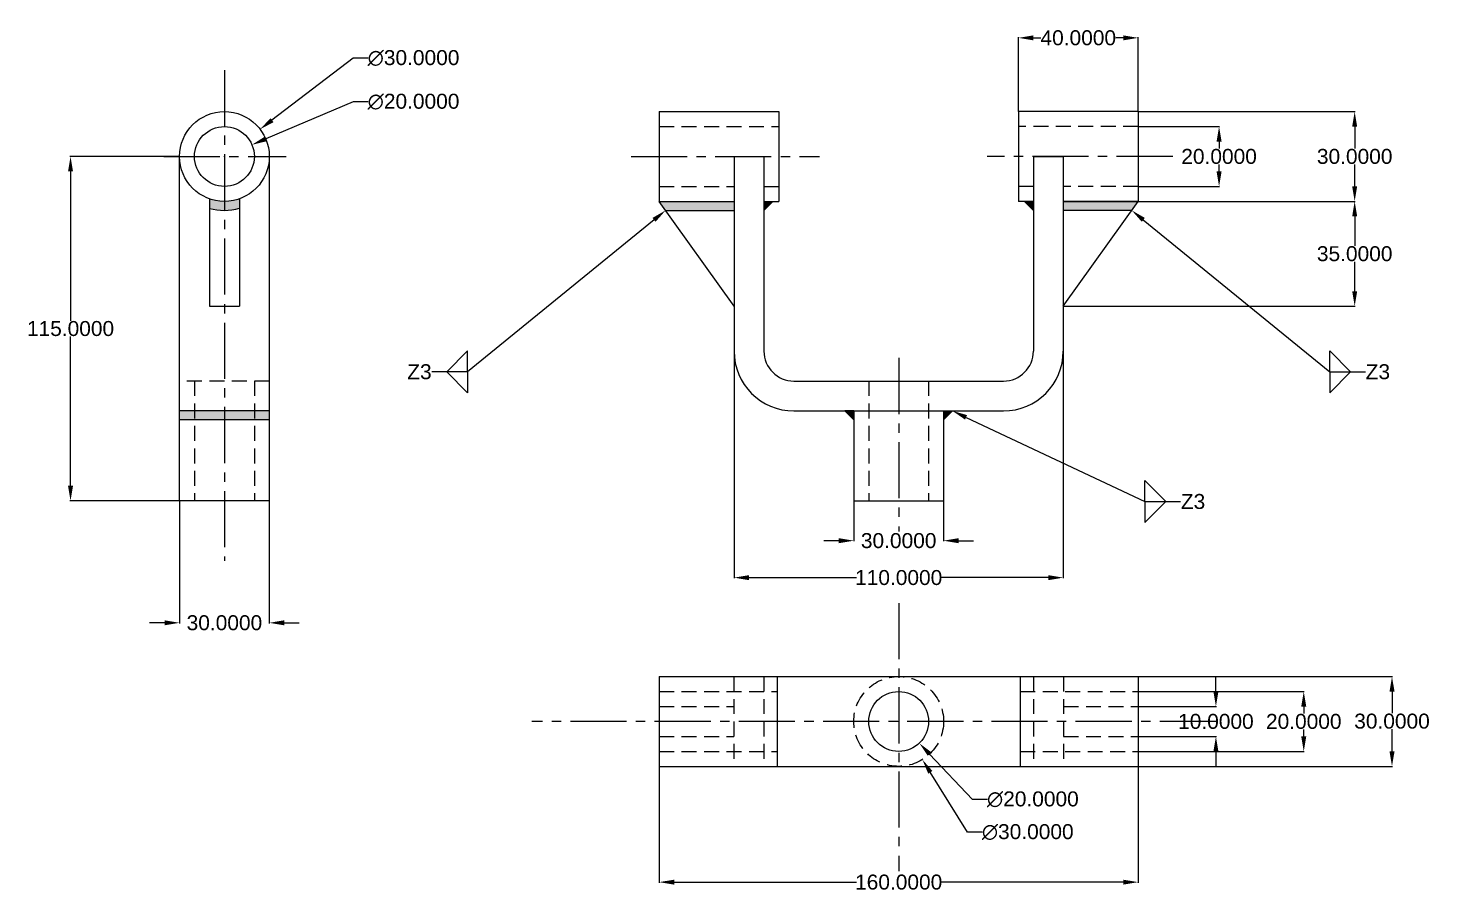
# Model space of a CAD drawing. Header units: inches. Extents: x 9 to 3869, y -675 to 528.
# Drawn here: x 1538 to 2006, y 158.4 to 447 of the extents above; entities that cross this region are included whole.
import ezdxf
from ezdxf import colors
from ezdxf.entities.mleader import LeaderData, LeaderLine
from ezdxf.math import Vec2, Vec3

# ---------------------------------------------------------------- set-up
doc = ezdxf.new("R2010")
doc.units = ezdxf.units.IN
doc.header["$MEASUREMENT"] = 0
doc.linetypes.add('CENTER2', pattern=[1.125, 0.75, -0.125, 0.125, -0.125])
doc.linetypes.add('HIDDEN2', pattern=[0.1875, 0.125, -0.0625])
doc.styles.get("Standard").update_dxf_attribs({"font": 'arial.ttf'})
doc.dimstyles.get("Standard").update_dxf_attribs({"dimtxt": 5, "dimasz": 5, "dimexe": 0.18, "dimexo": 0.0625, "dimgap": 0.09, "dimtad": 0, "dimtih": 1, "dimtoh": 1, "dimdec": 4, "dimzin": 0, "dimdsep": 46, "dimtxsty": 'Standard', "dimcen": 0.09, "dimadec": 0, "dimazin": 0, "dimtfac": 1, "dimtdec": 4, "dimtofl": 0, "dimtmove": 0, "dimatfit": 3, "dimfxl": 1, "dimtolj": 1, "dimtzin": 0, "dimarcsym": 0})

# ---------------------------------------------------------------- blocks, each defined once
blk = doc.blocks.new('*D99')
at = {"color": 0, "lineweight": -2, "transparency": 16777216}
for p, q in [((1588.62, 289), (1588.62, 248.12)), ((1618.62, 289), (1618.62, 248.12)), ((1583.62, 248.3), (1578.62, 248.3)), ((1623.62, 248.3), (1628.62, 248.3))]:
    blk.add_line(p, q, dxfattribs=at)
at = {"color": 0, "transparency": 16777216}
for points in [[(1583.62, 249.14), (1583.62, 247.47), (1588.62, 248.3)], [(1623.62, 249.14), (1623.62, 247.47), (1618.62, 248.3)]]:
    blk.add_solid(points, dxfattribs=at)
at = {"layer": 'Defpoints', "color": 0, "transparency": 16777216}
for p in [(1588.62, 289.07), (1618.62, 289.07), (1618.62, 248.3)]:
    blk.add_point(p, dxfattribs=at)
at = {"color": 0, "transparency": 16777216, "insert": (1603.62, 248.3), "char_height": 5, "attachment_point": 5}
blk.add_mtext('\\A1;30.0000', dxfattribs=at)
blk = doc.blocks.new('*D100')
at = {"color": 0, "lineweight": -2, "transparency": 16777216}
for p, q in [((1588.55, 404.07), (1552.03, 404.07)), ((1552.21, 399.07), (1552.21, 349.21)), ((1552.21, 294.07), (1552.21, 343.92)), ((1588.55, 289.07), (1552.03, 289.07))]:
    blk.add_line(p, q, dxfattribs=at)
at = {"color": 0, "transparency": 16777216}
for points in [[(1551.37, 399.07), (1553.04, 399.07), (1552.21, 404.07)], [(1551.37, 294.07), (1553.04, 294.07), (1552.21, 289.07)]]:
    blk.add_solid(points, dxfattribs=at)
at = {"layer": 'Defpoints', "color": 0, "transparency": 16777216}
for p in [(1588.62, 404.07), (1552.21, 289.07), (1588.62, 289.07)]:
    blk.add_point(p, dxfattribs=at)
at = {"color": 0, "transparency": 16777216, "insert": (1552.21, 346.57), "char_height": 5, "attachment_point": 5}
blk.add_mtext('\\A1;115.0000', dxfattribs=at)
blk = doc.blocks.new('*D101')
at = {"color": 0, "lineweight": -2, "transparency": 16777216}
for p, q in [((1813.87, 289), (1813.87, 275.55)), ((1843.87, 289), (1843.87, 275.55)), ((1808.87, 275.73), (1803.87, 275.73)), ((1848.87, 275.73), (1853.87, 275.73))]:
    blk.add_line(p, q, dxfattribs=at)
at = {"color": 0, "transparency": 16777216}
for points in [[(1808.87, 276.56), (1808.87, 274.89), (1813.87, 275.73)], [(1848.87, 276.56), (1848.87, 274.89), (1843.87, 275.73)]]:
    blk.add_solid(points, dxfattribs=at)
at = {"layer": 'Defpoints', "color": 0, "transparency": 16777216}
for p in [(1813.87, 289.07), (1843.87, 289.07), (1843.87, 275.73)]:
    blk.add_point(p, dxfattribs=at)
at = {"color": 0, "transparency": 16777216, "insert": (1828.87, 275.73), "char_height": 5, "attachment_point": 5}
blk.add_mtext('\\A1;30.0000', dxfattribs=at)
blk = doc.blocks.new('*D102')
at = {"color": 0, "lineweight": -2, "transparency": 16777216}
for p, q in [((1908.93, 419.07), (1981.39, 419.07)), ((1981.21, 414.07), (1981.21, 406.71)), ((1981.21, 394.07), (1981.21, 401.42)), ((1908.93, 389.07), (1981.39, 389.07))]:
    blk.add_line(p, q, dxfattribs=at)
at = {"color": 0, "transparency": 16777216}
for points in [[(1980.38, 414.07), (1982.04, 414.07), (1981.21, 419.07)], [(1980.38, 394.07), (1982.04, 394.07), (1981.21, 389.07)]]:
    blk.add_solid(points, dxfattribs=at)
at = {"layer": 'Defpoints', "color": 0, "transparency": 16777216}
for p in [(1908.87, 419.07), (1908.87, 389.07), (1981.21, 389.07)]:
    blk.add_point(p, dxfattribs=at)
at = {"color": 0, "transparency": 16777216, "insert": (1981.21, 404.07), "char_height": 5, "attachment_point": 5}
blk.add_mtext('\\A1;30.0000', dxfattribs=at)
blk = doc.blocks.new('*D103')
at = {"color": 0, "lineweight": -2, "transparency": 16777216}
for p, q in [((1868.87, 419.13), (1868.87, 443.88)), ((1873.87, 443.7), (1876.37, 443.7)), ((1903.87, 443.7), (1901.37, 443.7)), ((1908.87, 419.13), (1908.87, 443.88))]:
    blk.add_line(p, q, dxfattribs=at)
at = {"color": 0, "transparency": 16777216}
for points in [[(1873.87, 444.53), (1873.87, 442.87), (1868.87, 443.7)], [(1903.87, 444.53), (1903.87, 442.87), (1908.87, 443.7)]]:
    blk.add_solid(points, dxfattribs=at)
at = {"layer": 'Defpoints', "color": 0, "transparency": 16777216}
for p in [(1908.87, 443.7), (1868.87, 419.07), (1908.87, 419.07)]:
    blk.add_point(p, dxfattribs=at)
at = {"color": 0, "transparency": 16777216, "insert": (1888.87, 443.7), "char_height": 5, "attachment_point": 5}
blk.add_mtext('\\A1;40.0000', dxfattribs=at)
blk = doc.blocks.new('*D104')
at = {"color": 0, "lineweight": -2, "transparency": 16777216}
for p, q in [((1883.93, 389.07), (1981.39, 389.07)), ((1981.21, 384.07), (1981.21, 374.21)), ((1981.21, 359.07), (1981.21, 368.92)), ((1883.93, 354.07), (1981.39, 354.07))]:
    blk.add_line(p, q, dxfattribs=at)
at = {"color": 0, "transparency": 16777216}
for points in [[(1980.38, 384.07), (1982.04, 384.07), (1981.21, 389.07)], [(1980.38, 359.07), (1982.04, 359.07), (1981.21, 354.07)]]:
    blk.add_solid(points, dxfattribs=at)
at = {"layer": 'Defpoints', "color": 0, "transparency": 16777216}
for p in [(1883.87, 389.07), (1883.87, 354.07), (1981.21, 354.07)]:
    blk.add_point(p, dxfattribs=at)
at = {"color": 0, "transparency": 16777216, "insert": (1981.21, 371.57), "char_height": 5, "attachment_point": 5}
blk.add_mtext('\\A1;35.0000', dxfattribs=at)
blk = doc.blocks.new('*D105')
at = {"color": 0, "lineweight": -2, "transparency": 16777216}
for p, q in [((1908.93, 414.07), (1936.09, 414.07)), ((1935.91, 409.07), (1935.91, 406.71)), ((1935.91, 399.07), (1935.91, 401.42)), ((1908.93, 394.07), (1936.09, 394.07))]:
    blk.add_line(p, q, dxfattribs=at)
at = {"color": 0, "transparency": 16777216}
for points in [[(1935.07, 409.07), (1936.74, 409.07), (1935.91, 414.07)], [(1935.07, 399.07), (1936.74, 399.07), (1935.91, 394.07)]]:
    blk.add_solid(points, dxfattribs=at)
at = {"layer": 'Defpoints', "color": 0, "transparency": 16777216}
for p in [(1908.87, 414.07), (1908.87, 394.07), (1935.91, 394.07)]:
    blk.add_point(p, dxfattribs=at)
at = {"color": 0, "transparency": 16777216, "insert": (1935.91, 404.07), "char_height": 5, "attachment_point": 5}
blk.add_mtext('\\A1;20.0000', dxfattribs=at)
blk = doc.blocks.new('*D106')
at = {"color": 0, "lineweight": -2, "transparency": 16777216}
for p, q in [((1773.87, 339), (1773.87, 263.21)), ((1883.87, 339), (1883.87, 263.21)), ((1778.87, 263.39), (1814.76, 263.39)), ((1878.87, 263.39), (1842.98, 263.39))]:
    blk.add_line(p, q, dxfattribs=at)
at = {"color": 0, "transparency": 16777216}
for points in [[(1778.87, 264.22), (1778.87, 262.55), (1773.87, 263.39)], [(1878.87, 264.22), (1878.87, 262.55), (1883.87, 263.39)]]:
    blk.add_solid(points, dxfattribs=at)
at = {"layer": 'Defpoints', "color": 0, "transparency": 16777216}
for p in [(1773.87, 339.07), (1883.87, 339.07), (1883.87, 263.39)]:
    blk.add_point(p, dxfattribs=at)
at = {"color": 0, "transparency": 16777216, "insert": (1828.87, 263.39), "char_height": 5, "attachment_point": 5}
blk.add_mtext('\\A1;110.0000', dxfattribs=at)
blk = doc.blocks.new('*D107')
at = {"color": 0, "lineweight": -2, "transparency": 16777216}
for p, q in [((1748.87, 200.28), (1748.87, 161.49)), ((1908.87, 200.28), (1908.87, 161.49)), ((1753.87, 161.67), (1814.76, 161.67)), ((1903.87, 161.67), (1842.98, 161.67))]:
    blk.add_line(p, q, dxfattribs=at)
at = {"color": 0, "transparency": 16777216}
for points in [[(1753.87, 162.5), (1753.87, 160.84), (1748.87, 161.67)], [(1903.87, 162.5), (1903.87, 160.84), (1908.87, 161.67)]]:
    blk.add_solid(points, dxfattribs=at)
at = {"layer": 'Defpoints', "color": 0, "transparency": 16777216}
for p in [(1748.87, 200.34), (1908.87, 200.34), (1908.87, 161.67)]:
    blk.add_point(p, dxfattribs=at)
at = {"color": 0, "transparency": 16777216, "insert": (1828.87, 161.67), "char_height": 5, "attachment_point": 5}
blk.add_mtext('\\A1;160.0000', dxfattribs=at)
blk = doc.blocks.new('*D108')
at = {"color": 0, "lineweight": -2, "transparency": 16777216}
for p, q in [((1908.93, 230.34), (1993.86, 230.34)), ((1993.68, 225.34), (1993.68, 218.08)), ((1993.68, 205.34), (1993.68, 212.79)), ((1908.93, 200.34), (1993.86, 200.34))]:
    blk.add_line(p, q, dxfattribs=at)
at = {"color": 0, "transparency": 16777216}
for points in [[(1992.85, 225.34), (1994.52, 225.34), (1993.68, 230.34)], [(1992.85, 205.34), (1994.52, 205.34), (1993.68, 200.34)]]:
    blk.add_solid(points, dxfattribs=at)
at = {"layer": 'Defpoints', "color": 0, "transparency": 16777216}
for p in [(1908.87, 230.34), (1908.87, 200.34), (1993.68, 200.34)]:
    blk.add_point(p, dxfattribs=at)
at = {"color": 0, "transparency": 16777216, "insert": (1993.68, 215.43), "char_height": 5, "attachment_point": 5}
blk.add_mtext('\\A1;30.0000', dxfattribs=at)
blk = doc.blocks.new('*D109')
at = {"color": 0, "lineweight": -2, "transparency": 16777216}
for p, q in [((1908.93, 225.34), (1964.38, 225.34)), ((1964.2, 220.34), (1964.2, 217.99)), ((1964.2, 210.34), (1964.2, 212.7)), ((1908.93, 205.34), (1964.38, 205.34))]:
    blk.add_line(p, q, dxfattribs=at)
at = {"color": 0, "transparency": 16777216}
for points in [[(1963.36, 220.34), (1965.03, 220.34), (1964.2, 225.34)], [(1963.36, 210.34), (1965.03, 210.34), (1964.2, 205.34)]]:
    blk.add_solid(points, dxfattribs=at)
at = {"layer": 'Defpoints', "color": 0, "transparency": 16777216}
for p in [(1908.87, 225.34), (1908.87, 205.34), (1964.2, 205.34)]:
    blk.add_point(p, dxfattribs=at)
at = {"color": 0, "transparency": 16777216, "insert": (1964.2, 215.34), "char_height": 5, "attachment_point": 5}
blk.add_mtext('\\A1;20.0000', dxfattribs=at)
blk = doc.blocks.new('*D110')
at = {"color": 0, "lineweight": -2, "transparency": 16777216}
for p, q in [((1934.85, 225.34), (1934.85, 230.34)), ((1908.93, 220.34), (1935.03, 220.34)), ((1908.93, 210.34), (1935.03, 210.34)), ((1934.85, 205.34), (1934.85, 200.34))]:
    blk.add_line(p, q, dxfattribs=at)
at = {"color": 0, "transparency": 16777216}
for points in [[(1934.02, 225.34), (1935.69, 225.34), (1934.85, 220.34)], [(1934.02, 205.34), (1935.69, 205.34), (1934.85, 210.34)]]:
    blk.add_solid(points, dxfattribs=at)
at = {"layer": 'Defpoints', "color": 0, "transparency": 16777216}
for p in [(1908.87, 220.34), (1908.87, 210.34), (1934.85, 210.34)]:
    blk.add_point(p, dxfattribs=at)
at = {"color": 0, "transparency": 16777216, "insert": (1934.85, 215.34), "char_height": 5, "attachment_point": 5}
blk.add_mtext('\\A1;10.0000', dxfattribs=at)
blk = doc.blocks.new('*D111')
at = {"color": 0, "lineweight": -2, "transparency": 16777216}
for p, q in [((1646.68, 436.94), (1619.51, 416.2)), ((1651.68, 436.94), (1646.68, 436.94)), ((1603.53, 404.07), (1603.71, 404.07)), ((1603.62, 403.98), (1603.62, 404.16))]:
    blk.add_line(p, q, dxfattribs=at)
at = {"color": 0, "transparency": 16777216}
blk.add_solid([(1619.01, 416.87), (1620.02, 415.54), (1615.54, 413.17)], dxfattribs=at)
at = {"layer": 'Defpoints', "color": 0, "transparency": 16777216}
for p in [(1615.54, 413.17), (1591.69, 394.96)]:
    blk.add_point(p, dxfattribs=at)
at = {"color": 0, "transparency": 16777216, "insert": (1666.8, 436.94), "char_height": 5, "attachment_point": 5}
blk.add_mtext('\\A1;∅30.0000', dxfattribs=at)
blk = doc.blocks.new('*D112')
at = {"color": 0, "lineweight": -2, "transparency": 16777216}
for p, q in [((1646.68, 422.36), (1617.42, 409.93)), ((1651.68, 422.36), (1646.68, 422.36)), ((1603.53, 404.07), (1603.71, 404.07)), ((1603.62, 403.98), (1603.62, 404.16))]:
    blk.add_line(p, q, dxfattribs=at)
at = {"color": 0, "transparency": 16777216}
blk.add_solid([(1617.1, 410.7), (1617.75, 409.17), (1612.82, 407.98)], dxfattribs=at)
at = {"layer": 'Defpoints', "color": 0, "transparency": 16777216}
for p in [(1612.82, 407.98), (1594.41, 400.16)]:
    blk.add_point(p, dxfattribs=at)
at = {"color": 0, "transparency": 16777216, "insert": (1666.8, 422.36), "char_height": 5, "attachment_point": 5}
blk.add_mtext('\\A1;∅20.0000', dxfattribs=at)
blk = doc.blocks.new('*D113')
at = {"color": 0, "lineweight": -2, "transparency": 16777216}
for p, q in [((1828.78, 215.34), (1828.96, 215.34)), ((1828.87, 215.25), (1828.87, 215.43)), ((1851.87, 178.38), (1839.44, 198.36)), ((1856.87, 178.38), (1851.87, 178.38))]:
    blk.add_line(p, q, dxfattribs=at)
at = {"color": 0, "transparency": 16777216}
blk.add_solid([(1840.15, 198.8), (1838.73, 197.92), (1836.8, 202.61)], dxfattribs=at)
at = {"layer": 'Defpoints', "color": 0, "transparency": 16777216}
for p in [(1820.95, 228.08), (1836.8, 202.61)]:
    blk.add_point(p, dxfattribs=at)
at = {"color": 0, "transparency": 16777216, "insert": (1871.99, 178.38), "char_height": 5, "attachment_point": 5}
blk.add_mtext('\\A1;∅30.0000', dxfattribs=at)
blk = doc.blocks.new('*D114')
at = {"color": 0, "lineweight": -2, "transparency": 16777216}
for p, q in [((1828.78, 215.34), (1828.96, 215.34)), ((1828.87, 215.25), (1828.87, 215.43)), ((1853.58, 189.32), (1839.2, 204.47)), ((1858.58, 189.32), (1853.58, 189.32))]:
    blk.add_line(p, q, dxfattribs=at)
at = {"color": 0, "transparency": 16777216}
blk.add_solid([(1839.8, 205.04), (1838.6, 203.89), (1835.76, 208.09)], dxfattribs=at)
at = {"layer": 'Defpoints', "color": 0, "transparency": 16777216}
for p in [(1821.99, 222.6), (1835.76, 208.09)]:
    blk.add_point(p, dxfattribs=at)
at = {"color": 0, "transparency": 16777216, "insert": (1873.7, 189.32), "char_height": 5, "attachment_point": 5}
blk.add_mtext('\\A1;∅20.0000', dxfattribs=at)

msp = doc.modelspace()

# ---------------------------------------------------------------- hatches: boundary and pattern name
h = msp.add_hatch(color=256)
h.dxf.hatch_style = 1
h.paths.add_polyline_path([(1603.61587, 389.06724, -0.085164233), (1598.61587, 389.9251), (1598.61587, 386.74985, 0.070435924), (1603.61587, 386.06746)])
h.paths.add_polyline_path([(1608.61587, 389.9251, -0.085164233), (1603.61587, 389.06724), (1603.61587, 386.06746, 0.070538854), (1608.61587, 386.8019)])
h = msp.add_hatch(color=256)
h.dxf.hatch_style = 1
h.paths.add_polyline_path([(1748.87182, 389.06724), (1751.01467, 386.06724), (1773.87182, 386.06724), (1773.87182, 389.06724)])
h = msp.add_hatch(color=256)
h.dxf.hatch_style = 1
h.paths.add_polyline_path([(1786.87182, 389.06724), (1783.87182, 389.06724), (1783.87182, 386.06724)])
h = msp.add_hatch(color=256)
h.dxf.hatch_style = 1
h.paths.add_polyline_path([(1873.87182, 389.06724), (1870.87182, 389.06724), (1873.87182, 386.06724)])
h = msp.add_hatch(color=256)
h.dxf.hatch_style = 1
h.paths.add_polyline_path([(1908.87182, 389.06724), (1883.87182, 389.06724), (1883.87182, 386.06724), (1906.72896, 386.06724)])
h = msp.add_hatch(color=256)
h.dxf.hatch_style = 1
h.paths.add_polyline_path([(1613.61587, 319.06724), (1603.61587, 319.06724), (1603.61587, 316.06724), (1613.61587, 316.06724)])
h.paths.add_polyline_path([(1618.61587, 319.06724), (1613.61587, 319.06724), (1613.61587, 316.06724), (1618.61587, 316.06724)])
h.paths.add_polyline_path([(1603.61587, 319.06724), (1593.61587, 319.06724), (1593.61587, 316.06724), (1603.61587, 316.06724)])
h.paths.add_polyline_path([(1593.61587, 319.06724), (1588.61587, 319.06724), (1588.61587, 316.06724), (1593.61587, 316.06724)])
h = msp.add_hatch(color=256)
h.dxf.hatch_style = 1
h.paths.add_polyline_path([(1813.87182, 319.06724), (1810.87182, 319.06724), (1813.87182, 316.06724)])
h = msp.add_hatch(color=256)
h.dxf.hatch_style = 1
h.paths.add_polyline_path([(1843.87182, 316.06724), (1846.87182, 319.06724), (1843.87182, 319.06724)])

# ---------------------------------------------------------------- linework, layer by layer
at = {"color": 1, "linetype": 'CENTER2', "ltscale": 25}
for p, q in [((1603.61587, 432.91576), (1603.61587, 268.9974)), ((1583.37546, 404.06724), (1624.27444, 404.06724)), ((1739.44977, 404.06724), (1802.44362, 404.06724)), ((1920.43956, 404.06724), (1858.38593, 404.06724)), ((1828.87182, 336.77603), (1828.87182, 278.74911)), ((1828.87182, 254.8878), (1828.87182, 165.35624)), ((1934.85258, 215.34414), (1706.34994, 215.34414))]:
    msp.add_line(p, q, dxfattribs=at)
for p, q in [((1748.87182, 419.06724), (1788.87182, 419.06724)), ((1748.87182, 419.06724), (1748.87182, 389.06724)), ((1788.87182, 419.06724), (1788.87182, 389.06724)), ((1908.87182, 419.06724), (1868.87182, 419.06724)), ((1868.87182, 419.06724), (1868.87182, 389.06724)), ((1908.87182, 419.06724), (1908.87182, 389.06724)), ((1588.61587, 289.06724), (1588.61587, 404.06724)), ((1618.61587, 404.06724), (1618.61587, 289.06724)), ((1773.87182, 404.06724), (1773.87182, 339.06724)), ((1773.87182, 404.06724), (1783.87182, 404.06724)), ((1783.87182, 404.06724), (1783.87182, 339.06724)), ((1873.87182, 404.06724), (1873.87182, 339.06724)), ((1873.87182, 404.06724), (1883.87182, 404.06724)), ((1883.87182, 404.06724), (1883.87182, 339.06724)), ((1598.61587, 389.9251), (1598.61587, 354.06724)), ((1608.61587, 389.9251), (1608.61587, 354.06724)), ((1748.87182, 389.06724), (1773.87182, 389.06724)), ((1773.87182, 354.06724), (1748.87182, 389.06724)), ((1783.87182, 389.06724), (1788.87182, 389.06724)), ((1783.87182, 389.06724), (1786.87182, 389.06724)), ((1786.87182, 389.06724), (1783.87182, 386.06724)), ((1783.87182, 389.06724), (1783.87182, 386.06724)), ((1873.87182, 389.06724), (1868.87182, 389.06724)), ((1873.87182, 389.06724), (1870.87182, 389.06724)), ((1870.87182, 389.06724), (1873.87182, 386.06724)), ((1873.87182, 389.06724), (1873.87182, 386.06724)), ((1908.87182, 389.06724), (1883.87182, 389.06724)), ((1883.87182, 354.06724), (1908.87182, 389.06724)), ((1908.87182, 389.06724), (1883.87182, 389.06724)), ((1751.01467, 386.06724), (1773.87182, 386.06724)), ((1906.72896, 386.06724), (1883.87182, 386.06724)), ((1598.61587, 354.06724), (1608.61587, 354.06724)), ((1684.87371, 339.13494), (1677.87371, 332.13494)), ((1684.87371, 332.13494), (1684.87371, 339.13494)), ((1972.86993, 332.13494), (1972.86993, 339.13494)), ((1972.86993, 339.13494), (1979.86993, 332.13494)), ((1684.87371, 325.13494), (1677.87371, 332.13494)), ((1684.87371, 332.13494), (1684.87371, 325.13494)), ((1793.87182, 329.06724), (1863.87182, 329.06724)), ((1972.86993, 332.13494), (1972.86993, 325.13494)), ((1972.86993, 325.13494), (1979.86993, 332.13494)), ((1618.61587, 319.06724), (1588.61587, 319.06724)), ((1793.87182, 319.06724), (1863.87182, 319.06724)), ((1813.87182, 319.06724), (1810.87182, 319.06724)), ((1810.87182, 319.06724), (1813.87182, 316.06724)), ((1813.87182, 319.06724), (1813.87182, 289.06724)), ((1813.87182, 319.06724), (1813.87182, 316.06724)), ((1843.87182, 319.06724), (1843.87182, 289.06724)), ((1843.87182, 319.06724), (1843.87182, 316.06724)), ((1843.87182, 319.06724), (1846.87182, 319.06724)), ((1846.87182, 319.06724), (1843.87182, 316.06724)), ((1618.61587, 316.06724), (1588.61587, 316.06724)), ((1911.11621, 288.78885), (1911.11621, 295.78885)), ((1911.11621, 295.78885), (1918.11621, 288.78885)), ((1618.61587, 289.06724), (1588.61587, 289.06724)), ((1813.87182, 289.06724), (1843.87182, 289.06724)), ((1911.11621, 288.78885), (1911.11621, 281.78885)), ((1911.11621, 281.78885), (1918.11621, 288.78885)), ((1748.87182, 230.34414), (1748.87182, 200.34414)), ((1748.87182, 230.34414), (1908.87182, 230.34414)), ((1788.23194, 230.34414), (1788.23194, 200.34414)), ((1869.5117, 230.34414), (1869.5117, 200.34414)), ((1908.87182, 230.34414), (1908.87182, 200.34414)), ((1748.87182, 200.34414), (1908.87182, 200.34414))]:
    msp.add_line(p, q)
at = {"linetype": 'HIDDEN2', "ltscale": 40}
for p, q in [((1748.87182, 414.06724), (1788.87182, 414.06724)), ((1908.87182, 414.06724), (1868.87182, 414.06724)), ((1748.87182, 394.06724), (1773.87182, 394.06724)), ((1783.87182, 394.06724), (1788.87182, 394.06724)), ((1873.87182, 394.06724), (1868.87182, 394.06724)), ((1908.87182, 394.06724), (1883.87182, 394.06724)), ((1618.61587, 329.06724), (1588.61587, 329.06724)), ((1593.61587, 329.06724), (1593.61587, 289.06724)), ((1613.61587, 329.06724), (1613.61587, 289.06724)), ((1818.87182, 329.06724), (1818.87182, 289.06724)), ((1838.87182, 329.06724), (1838.87182, 289.06724)), ((1773.78397, 230.34414), (1773.78397, 200.34414)), ((1783.87182, 230.34414), (1783.87182, 200.34414)), ((1873.87182, 230.34414), (1873.87182, 200.34414)), ((1883.95966, 230.34414), (1883.95966, 200.34414)), ((1748.87182, 225.34414), (1788.23194, 225.34414)), ((1869.5117, 225.34414), (1908.87182, 225.34414)), ((1748.87182, 220.34414), (1773.78397, 220.34414)), ((1883.95966, 220.34414), (1908.87182, 220.34414)), ((1748.87182, 210.34414), (1773.78397, 210.34414)), ((1883.95966, 210.34414), (1908.87182, 210.34414)), ((1748.87182, 205.34414), (1788.23194, 205.34414)), ((1869.5117, 205.34414), (1908.87182, 205.34414))]:
    msp.add_line(p, q, dxfattribs=at)
for centre, radius in [((1603.61587, 404.06724), 15), ((1603.61587, 404.06724), 10), ((1828.87182, 215.34414), 10)]:
    msp.add_circle(centre, radius)
msp.add_circle((1828.87182, 215.34414), 15, dxfattribs=at)
for centre, radius, start, end in [((1603.52587, 404.06724), 18, 254.1703721, 286.4260614), ((1793.87182, 339.06724), 20, 180, 270), ((1793.87182, 339.06724), 10, 180, 270), ((1863.87182, 339.06724), 10, 270, 0), ((1863.87182, 339.06724), 20, 270, 0)]:
    msp.add_arc(centre, radius, start, end)

# ---------------------------------------------------------------- dimensions: what is measured, and where the dimension line sits
at = {"color": 3}
for base, p1, p2, picture, middle in [((1908.87182, 443.7013), (1868.87182, 419.06724), (1908.87182, 419.06724), '*D103', (1888.87182, 443.7013)), ((1883.87182, 263.38719), (1773.87182, 339.06724), (1883.87182, 339.06724), '*D106', (1828.87182, 263.38719)), ((1618.61587, 248.30388), (1588.61587, 289.06724), (1618.61587, 289.06724), '*D99', (1603.61587, 248.30388)), ((1843.87182, 275.72808), (1813.87182, 289.06724), (1843.87182, 289.06724), '*D101', (1828.87182, 275.72808)), ((1908.87182, 161.67022), (1748.87182, 200.34414), (1908.87182, 200.34414), '*D107', (1828.87182, 161.67022))]:
    dim = msp.add_linear_dim(base=base, p1=p1, p2=p2, dimstyle='Standard', dxfattribs=at)
    dim.commit()
    dim.dimension.update_dxf_attribs({"geometry": picture, "text_midpoint": middle})
for p1, p2, picture, middle in [((1591.69358, 394.96454), (1615.53815, 413.16994), '*D111', (1666.79887, 436.94412)), ((1594.41195, 400.15726), (1612.81978, 407.97722), '*D112', (1666.79887, 422.36014)), ((1820.94759, 228.08018), (1836.79605, 202.60811), '*D113', (1871.99296, 178.37996)), ((1821.9865, 222.5962), (1835.75714, 208.09208), '*D114', (1873.70404, 189.31818))]:
    dim = msp.add_diameter_dim_2p(p1=p1, p2=p2, dimstyle='Standard', dxfattribs=at)
    dim.commit()
    dim.dimension.update_dxf_attribs({"geometry": picture, "text_midpoint": middle, "dimtype": 163})
for base, p1, p2, picture, middle in [((1981.21027, 389.06724), (1908.87182, 419.06724), (1908.87182, 389.06724), '*D102', (1981.21027, 404.06724)), ((1935.90754, 394.06724), (1908.87182, 414.06724), (1908.87182, 394.06724), '*D105', (1935.90754, 404.06724)), ((1552.20709, 289.06724), (1588.61587, 404.06724), (1588.61587, 289.06724), '*D100', (1552.20709, 346.56724)), ((1981.21027, 354.06724), (1883.87182, 389.06724), (1883.87182, 354.06724), '*D104', (1981.21027, 371.56724))]:
    dim = msp.add_linear_dim(base=base, p1=p1, p2=p2, angle=90, dimstyle='Standard', dxfattribs=at)
    dim.commit()
    dim.dimension.update_dxf_attribs({"geometry": picture, "text_midpoint": middle})
for base, p1, p2, picture, middle in [((1993.68318, 200.34414), (1908.87182, 230.34414), (1908.87182, 200.34414), '*D108', (1993.68318, 215.43414)), ((1934.85258, 210.34414), (1908.87182, 220.34414), (1908.87182, 210.34414), '*D110', (1934.85258, 215.34414)), ((1964.19612, 205.34414), (1908.87182, 225.34414), (1908.87182, 205.34414), '*D109', (1964.19612, 215.34414))]:
    dim = msp.add_linear_dim(base=base, p1=p1, p2=p2, angle=90, dimstyle='Standard', dxfattribs=at)
    dim.commit()
    dim.dimension.update_dxf_attribs({"geometry": picture, "text_midpoint": middle, "dimtype": 160})

# ---------------------------------------------------------------- leaders
at = {"ltscale": 100}
ml = msp.add_multileader_mtext('Standard', dxfattribs=at)
ml.set_content('Z3', color=256)
ml.set_leader_properties()
ml.build(insert=Vec2(0, 0))
ml.multileader.update_dxf_attribs({"dogleg_length": 0.36, "arrow_head_size": 5})
ctx = ml.context
ctx.base_point, ctx.char_height, ctx.arrow_head_size, ctx.landing_gap_size, ctx.plane_origin = Vec3(1665.06933, 332.13494), 5, 5, 0.09, Vec3(1751.01467, 386.06724)
ctx.text_align_type = 2
notes = []
notes.append((ctx, [(0, (1, 1, 0), (1684.87371, 332.13494), (-1, 0), 11.92997, [(0, [(1751.01467, 386.06724)], 0, [])])]))
ctx.mtext.insert, ctx.mtext.alignment, ctx.mtext.flow_direction = Vec3(1672.85374, 334.67928), 3, 5
ml = msp.add_multileader_mtext('Standard', dxfattribs=at)
ml.set_content('Z3', color=256)
ml.set_leader_properties()
ml.build(insert=Vec2(0, 0))
ml.multileader.update_dxf_attribs({"dogleg_length": 0.36, "arrow_head_size": 5})
ctx = ml.context
ctx.base_point, ctx.char_height, ctx.arrow_head_size, ctx.landing_gap_size, ctx.plane_origin = Vec3(1984.7999, 332.13494), 5, 5, 0.09, Vec3(1906.72896, 386.06724)
notes.append((ctx, [(0, (1, 1, 0), (1972.86993, 332.13494), (1, 0), 11.92997, [(0, [(1906.72896, 386.06724)], 0, [])])]))
ctx.mtext.insert, ctx.mtext.flow_direction = Vec3(1984.8899, 334.67928), 5
ml = msp.add_multileader_mtext('Standard', dxfattribs=at)
ml.set_content('Z3', color=256)
ml.set_leader_properties()
ml.build(insert=Vec2(0, 0))
ml.multileader.update_dxf_attribs({"dogleg_length": 0.36, "arrow_head_size": 5})
ctx = ml.context
ctx.base_point, ctx.char_height, ctx.arrow_head_size, ctx.landing_gap_size, ctx.plane_origin = Vec3(1923.04618, 288.78885), 5, 5, 0.09, Vec3(1846.87182, 319.06724)
notes.append((ctx, [(0, (1, 1, 0), (1911.11621, 288.78885), (1, 0), 11.92997, [(0, [(1846.87182, 319.06724)], 0, [])])]))
ctx.mtext.insert, ctx.mtext.flow_direction = Vec3(1923.13618, 291.33319), 5
for ctx, leaders in notes:
    for number, flags, end, landing, length, lines in leaders:
        leader = LeaderData()
        leader.index, (leader.has_last_leader_line, leader.has_dogleg_vector, leader.attachment_direction) = number, flags
        leader.last_leader_point, leader.dogleg_vector, leader.dogleg_length = Vec3(end), Vec3(landing), length
        for number, points, colour, breaks in lines:
            line = LeaderLine()
            line.index, line.vertices, line.color, line.breaks = number, Vec3.list(points), colors.encode_raw_color(colour), breaks
            leader.lines.append(line)
        ctx.leaders.append(leader)

doc.saveas('drawing.dxf')
